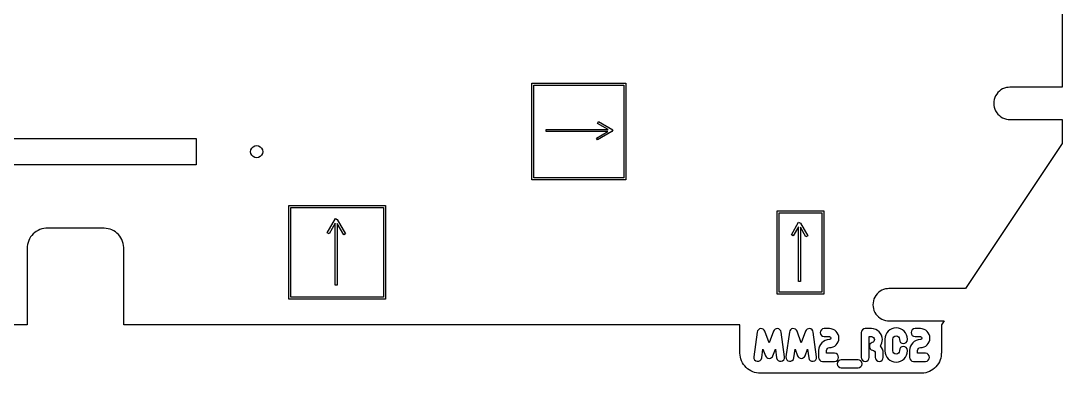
# Model space of a CAD drawing. Extents: x 0 to 1394, y 0 to 480.
# Drawn here: x 643.6 to 902.1, y 2.1 to 89.6 of the extents above; entities that cross this region are included whole.
import ezdxf

# ---------------------------------------------------------------- set-up
doc = ezdxf.new("R2010")
doc.units = 0
doc.layers.add('Layer_1', color=7, linetype='CONTINUOUS')

msp = doc.modelspace()

# ---------------------------------------------------------------- linework, layer by layer
at = {"layer": 'Layer_1', "color": 7}
for points in [[(902.141113, 244.137251), (902.141113, 73.137254), (889.141111, 73.137254), (889.141111, 73.131327), (888.772106, 73.120236), (888.285103, 73.044262), (887.812098, 72.910263), (887.358116, 72.718239), (886.932101, 72.471238), (886.539107, 72.175243), (886.185116, 71.832258), (885.87611, 71.448239), (885.617115, 71.029251), (885.411093, 70.58224), (885.262108, 70.113243), (885.171091, 69.62926), (885.141091, 69.137262), (885.171091, 68.645264), (885.262108, 68.161253), (885.411093, 67.692256), (885.617115, 67.245244), (885.87611, 66.826257), (886.185116, 66.442237), (886.539107, 66.099253), (886.932101, 65.803258), (887.358116, 65.556257), (887.812098, 65.364261), (888.285103, 65.230262), (888.772106, 65.15426), (889.141111, 65.143253), (889.141111, 65.137326), (902.141113, 65.137242), (902.141113, 59.137254), (878.141105, 23.137241), (859.141115, 23.137241), (859.141115, 23.131314), (858.772109, 23.120251), (858.285106, 23.044249), (857.812102, 22.91025), (857.358091, 22.718254), (856.932105, 22.471253), (856.53911, 22.175258), (856.185091, 21.832245), (855.876114, 21.448254), (855.61709, 21.029239), (855.411096, 20.582255), (855.262111, 20.113258), (855.171095, 19.629247), (855.141094, 19.137249), (855.171095, 18.645251), (855.262111, 18.16124), (855.411096, 17.692243), (855.61709, 17.245259), (855.876114, 16.826244), (856.185091, 16.442253), (856.53911, 16.09924), (856.932105, 15.803245), (857.358091, 15.556244), (857.812102, 15.364248), (858.285106, 15.230249), (858.772109, 15.154247), (859.141115, 15.14324), (859.141115, 15.137313), (872.808093, 15.137257), (872.141089, 14.137259), (872.141089, 7.137245), (872.135162, 7.137245), (872.135106, 6.88824), (872.085096, 6.392235), (871.986092, 5.903256), (871.839111, 5.427232), (871.646099, 4.968254), (871.407113, 4.530245), (871.127092, 4.118257), (870.806093, 3.736241), (870.44911, 3.388233), (870.060095, 3.077252), (869.641108, 2.80725), (869.197116, 2.579243), (868.733114, 2.397238), (868.254098, 2.262251), (867.763116, 2.176258), (867.266095, 2.139259), (867.141099, 2.142363)], [(627.141099, 53.887243), (627.141099, 60.387244), (687.141092, 60.387244), (687.141092, 53.887243), (627.141099, 53.887243)], [(700.641107, 57.137258), (700.71409, 57.601259), (700.927111, 58.019259), (701.259089, 58.351237), (701.677117, 58.564258), (702.14109, 58.637241), (702.605092, 58.564258), (703.023091, 58.351237), (703.355097, 58.019259), (703.56809, 57.601259), (703.641101, 57.137258), (703.56809, 56.673256), (703.355097, 56.255257), (703.023091, 55.923251), (702.605092, 55.710257), (702.14109, 55.637247), (701.677117, 55.710257), (701.259089, 55.923251), (700.927111, 56.255257), (700.71409, 56.673256), (700.641107, 57.137258)], [(822.141104, 7.137245), (822.141104, 14.137259), (669.1411, 14.137259), (669.1411, 33.137249), (669.135173, 33.137249), (669.135116, 33.386254), (669.085107, 33.882259), (668.986103, 34.371238), (668.839094, 34.847262), (668.64611, 35.30624), (668.407096, 35.744249), (668.127103, 36.156265), (667.806104, 36.538253), (667.449093, 36.886261), (667.060106, 37.197242), (666.64109, 37.467244), (666.197098, 37.695251), (665.733097, 37.877256), (665.254109, 38.012243), (664.763099, 38.098236), (664.266106, 38.135264), (664.14111, 38.132159), (664.14111, 38.137324), (650.141109, 38.137239), (650.141109, 38.132159), (649.767108, 38.123213), (649.273107, 38.061265), (648.787092, 37.950239), (648.314116, 37.791263), (647.860105, 37.586257), (647.428107, 37.337252), (647.024106, 37.046253), (646.650105, 36.71625), (646.3111, 36.351252), (646.01011, 35.95425), (645.750098, 35.528236), (645.534114, 35.079249), (645.363115, 34.611239), (645.240095, 34.128244), (645.166096, 33.635259), (645.140978, 33.137249)], [(645.141091, 33.137249), (645.141091, 14.137259), (532.141091, 14.137259), (532.141091, 7.137245), (532.135165, 7.137245), (532.135108, 6.88824), (532.085098, 6.392235), (531.986095, 5.903256), (531.839114, 5.427232), (531.646102, 4.968254), (531.407116, 4.530245), (531.127095, 4.118257), (530.806096, 3.736241), (530.449113, 3.388233), (530.060098, 3.077252), (529.64111, 2.80725), (529.19709, 2.579243), (528.733117, 2.397238), (528.254101, 2.262251), (527.763091, 2.176258), (527.266098, 2.139259), (527.141101, 2.142363)], [(867.141099, 2.14225), (867.141099, 2.13717), (827.141094, 2.137255), (827.141094, 2.142335), (826.767093, 2.151281), (826.273091, 2.213257), (825.787105, 2.324255), (825.3141, 2.483231), (824.860089, 2.688237), (824.428092, 2.937242), (824.024091, 3.228241), (823.65009, 3.558244), (823.311113, 3.923242), (823.010094, 4.320244), (822.750111, 4.746258), (822.534098, 5.195245), (822.3631, 5.663255), (822.240108, 6.14625), (822.166109, 6.639235), (822.140991, 7.137245)]]:
    msp.add_lwpolyline(points, dxfattribs=at)
at = {"layer": 'Layer_1', "color": 1}
for points in [[(770.491107, 50.137243), (770.491107, 74.137252), (793.791092, 74.137252), (793.791092, 50.137243), (770.491107, 50.137243)], [(770.991092, 50.637257), (770.991092, 73.637239), (793.291107, 73.637239), (793.291107, 50.637257), (770.991092, 50.637257)], [(773.986091, 62.137248), (773.986091, 62.637261), (789.430109, 62.637261), (786.765113, 64.176247), (787.015105, 64.60926), (790.5461, 62.570261), (790.296108, 62.137248), (786.765113, 60.098249), (786.515092, 60.53225), (789.29611, 62.137248), (773.986091, 62.137248)], [(710.141102, 20.487259), (710.141102, 43.787243), (734.141111, 43.787243), (734.141111, 20.487259), (710.141102, 20.487259)], [(710.641115, 20.987244), (710.641115, 43.287259), (733.641098, 43.287259), (733.641098, 20.987244), (710.641115, 20.987244)], [(831.341097, 21.787259), (831.341097, 42.487243), (842.941108, 42.487243), (842.941108, 21.787259), (831.341097, 21.787259)], [(831.84111, 22.287244), (831.84111, 41.987258), (842.441094, 41.987258), (842.441094, 22.287244), (831.84111, 22.287244)], [(719.669094, 37.011257), (721.708093, 40.542252), (722.141106, 40.29226), (724.180106, 36.761237), (723.746104, 36.511244), (722.141106, 39.292262), (722.141106, 23.982243), (721.641093, 23.982243), (721.641093, 39.426261), (720.102107, 36.761237), (719.669094, 37.011257)], [(834.896109, 36.494254), (836.708117, 39.632255), (837.141102, 39.382263), (838.952094, 36.244262), (838.519109, 35.994241), (837.141102, 38.382236), (837.141102, 24.89224), (836.641089, 24.89224), (836.641089, 38.516264), (835.33011, 36.244262), (834.896109, 36.494254)], [(844.342877, 13.207252), (843.053404, 13.207252)], [(854.777987, 13.207252), (853.243376, 13.207252)], [(866.926328, 13.207252), (865.636854, 13.207252)], [(826.427636, 12.344047), (825.575099, 6.205657)], [(830.445295, 12.557181), (829.390264, 9.711789), (828.345901, 12.557181)], [(833.205429, 6.205657), (832.363532, 12.344047)], [(834.399511, 12.344047), (833.546946, 6.205657)], [(838.417142, 12.557181), (837.36211, 9.711789), (836.317747, 12.557181)], [(841.177275, 6.205657), (840.335378, 12.344047)], [(843.053404, 11.214396), (844.342877, 11.214396)], [(852.241628, 12.205504), (852.241628, 6.067143)], [(854.234484, 6.067143), (854.234484, 11.214396), (854.777987, 11.214396)], [(858.130562, 10.596301), (858.130562, 7.676317)], [(860.123417, 7.676317), (860.123417, 10.596301)], [(861.721952, 10.596301), (861.721952, 10.500402)], [(863.71478, 10.500402), (863.71478, 10.596301)], [(865.636854, 11.214396), (866.926328, 11.214396)], [(827.557287, 5.93924), (827.855681, 8.113254), (828.463108, 6.472103)], [(830.32806, 6.472103), (830.935515, 8.113254), (831.233909, 5.93924)], [(835.529134, 5.93924), (835.827527, 8.113254), (836.434954, 6.472103)], [(838.299935, 6.472103), (838.907362, 8.113254), (839.205755, 5.93924)], [(841.646695, 7.772245), (841.646695, 6.067143)], [(845.611043, 7.068891), (843.639523, 7.068891), (843.639523, 7.772245)], [(861.721952, 7.782885), (861.721952, 7.676317)], [(863.71478, 7.676317), (863.71478, 7.782885)], [(864.230146, 7.772245), (864.230146, 6.067143)], [(868.194493, 7.068891), (866.222973, 7.068891), (866.222973, 7.772245)], [(851.468847, 5.459688), (847.291337, 5.459688), (847.291337, 5.459688)], [(855.726452, 7.07953), (855.726452, 6.067143)], [(857.719279, 6.067143), (857.719279, 7.07953)], [(842.648443, 5.076035), (845.611043, 5.076035)], [(847.291337, 3.46686), (847.291337, 3.46686), (851.468847, 3.46686), (851.468847, 3.46686)], [(865.231894, 5.076035), (868.194493, 5.076035)]]:
    msp.add_lwpolyline(points, dxfattribs=at)
for points in [[(827.301509, 13.207252), (826.853933, 13.153969), (826.491588, 12.802291), (826.427636, 12.344047)], [(828.345901, 12.557181), (828.186022, 12.98345), (827.759753, 13.249868), (827.301509, 13.207252)], [(831.479019, 13.207252), (831.031414, 13.249868), (830.594478, 12.98345), (830.445295, 12.557181)], [(832.363532, 12.344047), (832.29958, 12.802291), (831.937263, 13.153969), (831.479019, 13.207252)], [(835.273356, 13.207252), (834.825779, 13.153969), (834.463434, 12.802291), (834.399511, 12.344047)], [(836.317747, 12.557181), (836.157896, 12.98345), (835.7316, 13.249868), (835.273356, 13.207252)], [(839.450865, 13.207252), (839.003289, 13.249868), (838.566353, 12.98345), (838.417142, 12.557181)], [(840.335378, 12.344047), (840.271455, 12.802291), (839.90911, 13.153969), (839.450865, 13.207252)], [(843.053404, 13.207252), (842.499232, 13.207252), (842.051656, 12.759648), (842.051656, 12.205504)], [(846.708718, 10.841411), (846.708718, 12.141553), (845.653686, 13.207252), (844.342877, 13.207252)], [(853.243376, 13.207252), (852.689232, 13.207252), (852.241628, 12.759648), (852.241628, 12.205504)], [(857.516785, 10.479095), (857.516785, 11.981702), (856.291263, 13.207252), (854.777987, 13.207252)], [(860.922671, 13.388411), (859.388087, 13.388411), (858.130562, 12.141553), (858.130562, 10.596301)], [(863.71478, 10.596301), (863.71478, 12.141553), (862.467922, 13.388411), (860.922671, 13.388411)], [(865.636854, 13.207252), (865.082683, 13.207252), (864.635106, 12.759648), (864.635106, 12.205504)], [(869.292168, 10.841411), (869.292168, 12.141553), (868.237137, 13.207252), (866.926328, 13.207252)], [(844.342877, 10.468427), (842.861577, 10.468427), (841.646695, 9.253545), (841.646695, 7.772245)], [(842.051656, 12.205504), (842.051656, 11.651333), (842.499232, 11.214396), (843.053404, 11.214396)], [(844.342877, 11.214396), (844.545372, 11.214396), (844.715862, 11.043906), (844.715862, 10.841411)], [(844.342877, 8.475599), (845.653686, 8.475599), (846.708718, 9.53063), (846.708718, 10.841411)], [(844.715862, 10.841411), (844.715862, 10.638945), (844.545372, 10.468427), (844.342877, 10.468427)], [(854.777987, 11.214396), (855.193588, 11.214396), (855.523957, 10.884055), (855.523957, 10.479095)], [(855.523957, 10.479095), (855.523957, 10.138057), (855.310823, 9.860971), (854.991122, 9.765072)], [(857.026593, 8.901867), (857.335626, 9.349444), (857.516785, 9.892947), (857.516785, 10.479095)], [(860.123417, 10.596301), (860.123417, 11.043906), (860.485734, 11.395583), (860.922671, 11.395583)], [(860.922671, 11.395583), (861.359607, 11.395583), (861.721952, 11.043906), (861.721952, 10.596301)], [(861.721952, 10.500402), (861.721952, 9.946231), (862.169528, 9.498655), (862.7237, 9.498655)], [(862.7237, 9.498655), (863.267175, 9.498655), (863.71478, 9.946231), (863.71478, 10.500402)], [(866.926328, 10.468427), (865.445028, 10.468427), (864.230146, 9.253545), (864.230146, 7.772245)], [(864.635106, 12.205504), (864.635106, 11.651333), (865.082683, 11.214396), (865.636854, 11.214396)], [(866.926328, 11.214396), (867.128822, 11.214396), (867.299312, 11.043906), (867.299312, 10.841411)], [(866.926328, 8.475599), (868.237137, 8.475599), (869.292168, 9.53063), (869.292168, 10.841411)], [(867.299312, 10.841411), (867.299312, 10.638945), (867.128822, 10.468427), (866.926328, 10.468427)], [(843.639523, 7.772245), (843.639523, 8.155869), (843.959224, 8.475599), (844.342877, 8.475599)], [(854.991122, 9.765072), (854.554185, 9.637197), (854.266431, 9.232237), (854.277099, 8.773993)], [(854.277099, 8.773993), (854.287824, 8.326388), (854.607469, 7.932095), (855.055045, 7.836168)], [(855.055045, 7.836168), (855.470674, 7.740269), (855.726452, 7.452515), (855.726452, 7.07953)], [(857.719279, 7.07953), (857.719279, 7.782885), (857.463501, 8.411647), (857.026593, 8.901867)], [(862.7237, 8.784632), (862.169528, 8.784632), (861.721952, 8.337056), (861.721952, 7.782885)], [(863.71478, 7.782885), (863.71478, 8.337056), (863.267175, 8.784632), (862.7237, 8.784632)], [(866.222973, 7.772245), (866.222973, 8.155869), (866.542675, 8.475599), (866.926328, 8.475599)], [(825.575099, 6.205657), (825.500508, 5.662154), (825.884133, 5.161294), (826.427636, 5.086703)], [(826.427636, 5.086703), (826.97114, 5.012083), (827.482668, 5.395736), (827.557287, 5.93924)], [(828.463108, 6.472103), (828.60165, 6.077783), (828.974635, 5.822033), (829.390264, 5.822033)], [(829.390264, 5.822033), (829.816532, 5.822033), (830.189517, 6.077783), (830.32806, 6.472103)], [(831.233909, 5.93924), (831.3085, 5.395736), (831.809388, 5.012083), (832.363532, 5.086703)], [(832.363532, 5.086703), (832.907035, 5.161294), (833.290688, 5.662154), (833.205429, 6.205657)], [(833.546946, 6.205657), (833.472354, 5.662154), (833.856007, 5.161294), (834.399511, 5.086703)], [(834.399511, 5.086703), (834.943014, 5.012083), (835.454542, 5.395736), (835.529134, 5.93924)], [(836.434954, 6.472103), (836.573497, 6.077783), (836.94651, 5.822033), (837.36211, 5.822033)], [(837.36211, 5.822033), (837.788379, 5.822033), (838.161392, 6.077783), (838.299935, 6.472103)], [(839.205755, 5.93924), (839.280347, 5.395736), (839.781235, 5.012083), (840.335378, 5.086703)], [(840.335378, 5.086703), (840.878882, 5.161294), (841.262534, 5.662154), (841.177275, 6.205657)], [(841.646695, 6.067143), (841.646695, 5.523639), (842.094272, 5.076035), (842.648443, 5.076035)], [(846.61279, 6.067143), (846.61279, 6.621286), (846.165214, 7.068891), (845.611043, 7.068891)], [(845.611043, 5.076035), (846.165214, 5.076035), (846.61279, 5.523639), (846.61279, 6.067143)], [(847.291337, 5.459688), (846.737194, 5.459688), (846.28959, 5.012083), (846.28959, 4.45794)], [(852.459927, 4.45794), (852.459927, 5.012083), (852.012351, 5.459688), (851.468847, 5.459688)], [(852.241628, 6.067143), (852.241628, 5.523639), (852.689232, 5.076035), (853.243376, 5.076035)], [(853.243376, 5.076035), (853.797547, 5.076035), (854.234484, 5.523639), (854.234484, 6.067143)], [(855.726452, 6.067143), (855.726452, 5.523639), (856.174028, 5.076035), (856.717531, 5.076035)], [(856.717531, 5.076035), (857.271675, 5.076035), (857.719279, 5.523639), (857.719279, 6.067143)], [(858.130562, 7.676317), (858.130562, 6.141734), (859.388087, 4.884208), (860.922671, 4.884208)], [(860.922671, 6.877064), (860.485734, 6.877064), (860.123417, 7.239381), (860.123417, 7.676317)], [(860.922671, 4.884208), (862.467922, 4.884208), (863.71478, 6.141734), (863.71478, 7.676317)], [(861.721952, 7.676317), (861.721952, 7.239381), (861.359607, 6.877064), (860.922671, 6.877064)], [(864.230146, 6.067143), (864.230146, 5.523639), (864.677722, 5.076035), (865.231894, 5.076035)], [(869.196241, 6.067143), (869.196241, 6.621286), (868.748665, 7.068891), (868.194493, 7.068891)], [(868.194493, 5.076035), (868.748665, 5.076035), (869.196241, 5.523639), (869.196241, 6.067143)], [(846.28959, 4.45794), (846.28959, 3.914436), (846.737194, 3.46686), (847.291337, 3.46686)], [(851.468847, 3.46686), (852.012351, 3.46686), (852.459927, 3.914436), (852.459927, 4.45794)]]:
    msp.add_open_spline(points, degree=3, dxfattribs=at)

doc.saveas('drawing.dxf')
